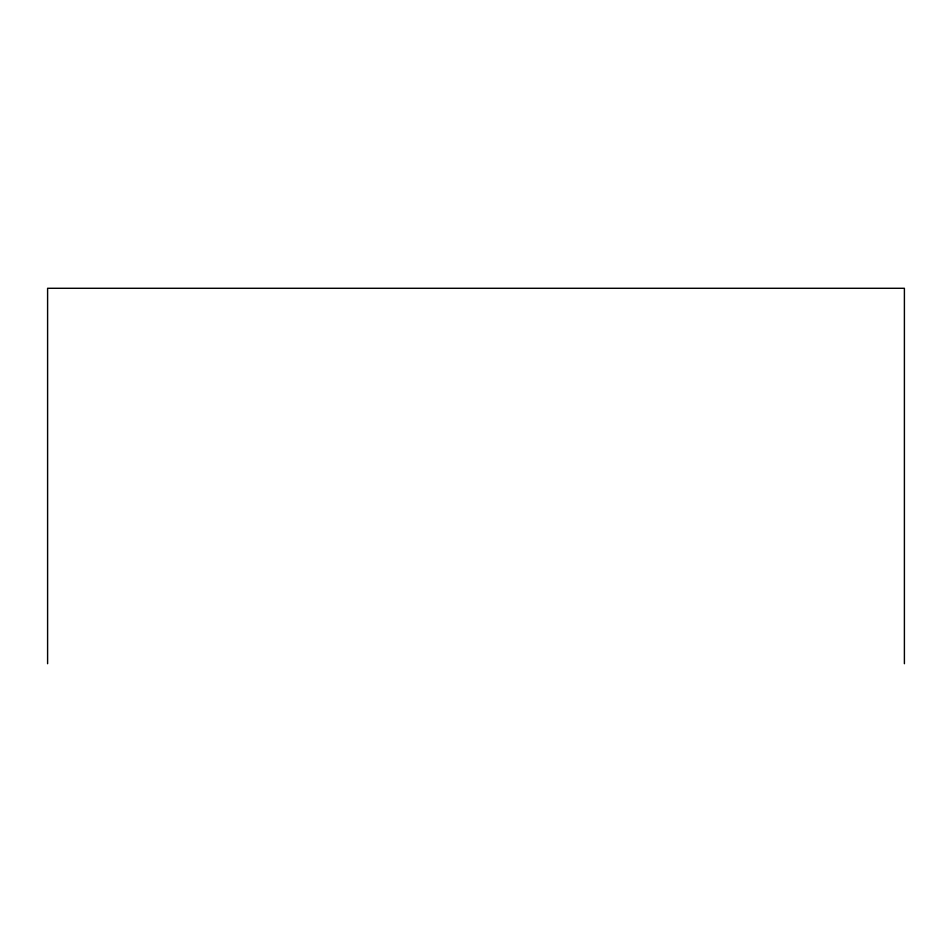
<?xml version="1.0" encoding="UTF-8"?>
<svg xmlns="http://www.w3.org/2000/svg" width="952" height="952" viewBox="0 0 952 952"><rect width="100%" height="100%" fill="white"/><g stroke="black" fill="none" stroke-linecap="round" stroke-linejoin="round"><path stroke-width="1.43" d="M904.4 663.711L904.4 288.289L47.6 288.289L47.6 663.711"/></g></svg>
